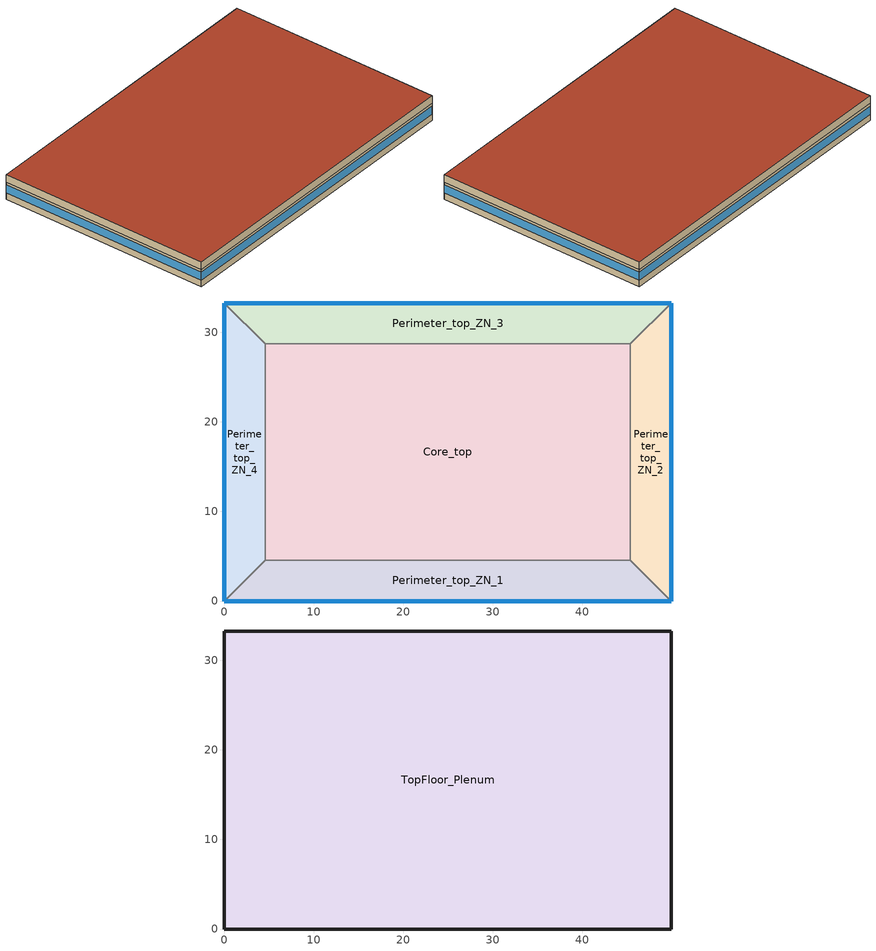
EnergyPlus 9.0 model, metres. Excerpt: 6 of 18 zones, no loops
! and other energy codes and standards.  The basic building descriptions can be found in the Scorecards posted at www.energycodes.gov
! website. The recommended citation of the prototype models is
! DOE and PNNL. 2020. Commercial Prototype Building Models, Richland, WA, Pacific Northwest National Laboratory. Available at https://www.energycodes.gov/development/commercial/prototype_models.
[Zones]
Perimeter_top_ZN_1
 floor to MidFloor_Plenum (int_slab_floor): 0,0 4.57,4.57 45.34,4.57 49.91,0 z7.92
 wall outside (nonres_ext_wall): 0,0 49.91,0 z7.92:10.67
 wall to Perimeter_top_ZN_2 (int_wall): 49.91,0 45.34,4.57 z7.92:10.67
 window (Window_U_0.62_SHGC_0.25): 0,0 49.91,0 z8.95:10.25
 ceiling to TopFloor_Plenum (DropCeiling): 0,0 49.91,0 45.34,4.57 4.57,4.57 z10.67
Perimeter_top_ZN_2
 floor to MidFloor_Plenum (int_slab_floor): 49.91,0 45.34,4.57 45.34,28.7 49.91,33.27 z7.92
 wall outside (nonres_ext_wall): 49.91,0 49.91,33.27 z7.92:10.67
 wall to Perimeter_top_ZN_3 (int_wall): 49.91,33.27 45.34,28.7 z7.92:10.67
 window (Window_U_0.62_SHGC_0.25): 49.91,0 49.91,33.27 z8.95:10.25
 ceiling to TopFloor_Plenum (DropCeiling): 49.91,0 49.91,33.27 45.34,28.7 45.34,4.57 z10.67
Perimeter_top_ZN_3
 floor to MidFloor_Plenum (int_slab_floor): 49.91,33.27 45.34,28.7 4.57,28.7 0,33.27 z7.92
 wall outside (nonres_ext_wall): 49.91,33.27 0,33.27 z7.92:10.67
 wall to Perimeter_top_ZN_4 (int_wall): 0,33.27 4.57,28.7 z7.92:10.67
 window (Window_U_0.62_SHGC_0.25): 49.91,33.27 0,33.27 z8.95:10.25
 ceiling to TopFloor_Plenum (DropCeiling): 49.91,33.27 0,33.27 4.57,28.7 45.34,28.7 z10.67
Perimeter_top_ZN_4
 floor to MidFloor_Plenum (int_slab_floor): 0,33.27 4.57,28.7 4.57,4.57 0,0 z7.92
 wall outside (nonres_ext_wall): 0,33.27 0,0 z7.92:10.67
 wall to Perimeter_top_ZN_1 (int_wall): 0,0 4.57,4.57 z7.92:10.67
 window (Window_U_0.62_SHGC_0.25): 0,33.27 0,0 z8.95:10.25
 ceiling to TopFloor_Plenum (DropCeiling): 0,33.27 0,0 4.57,4.57 4.57,28.7 z10.67
Core_top
 floor to MidFloor_Plenum (int_slab_floor): 45.34,28.7 45.34,4.57 4.57,4.57 4.57,28.7 z7.92
 wall to Perimeter_top_ZN_3 (int_wall): 45.34,28.7 4.57,28.7 z7.92:10.67
 wall to Perimeter_top_ZN_2 (int_wall): 45.34,4.57 45.34,28.7 z7.92:10.67
 wall to Perimeter_top_ZN_1 (int_wall): 4.57,4.57 45.34,4.57 z7.92:10.67
 wall to Perimeter_top_ZN_4 (int_wall): 4.57,28.7 4.57,4.57 z7.92:10.67
 ceiling to TopFloor_Plenum (DropCeiling): 45.34,4.57 45.34,28.7 4.57,28.7 4.57,4.57 z10.67
TopFloor_Plenum
 wall outside (nonres_ext_wall): 49.91,33.27 0,33.27 0,0 49.91,0 49.91,33.27 z10.67:11.89
 roof outside (nonres_roof): 49.91,0 49.91,33.27 0,33.27 0,0 z11.89
[Building]
OfficeMedium: North Axis {deg}=0; Terrain=City; Loads Convergence Tolerance Value=0.04; Temperature Convergence Tolerance Value {deltaC}=0.2; Solar Distribution=FullInteriorAndExterior; Maximum Number of Warmup Days=25; Minimum Number of Warmup Days=6
[Site:Location]
Site:Location=Atlanta-Hartsfield.Jackson.Intl.AP_GA_USA WMO=722190; Latitude {N+ S-}=33.64; Longitude {W- E+}=-84.43; Time Zone Relative to GMT {GMT+/-}=-5; Elevation {m}=313
[SizingPeriod:DesignDay] Day of Month=21; Dry-Bulb Temperature Range Modifier Type=DefaultMultipliers; Humidity Condition Type=Wetbulb; Barometric Pressure {Pa}=97621; Rain {Yes/No}=No; Snow on ground {Yes/No}=No; Daylight Savings Time Indicator=No
Name | Month | Day Type | Maximum Dry-Bulb Temperature {C} | Daily Dry-Bulb Temperature Range {C} | Wetbulb at Maximum Dry-Bulb {C} | Wind Speed {m/s} design conditions vs. traditional 6.71 m/s (15 mph) | Wind Direction {Degrees; N=0, S=180} | Solar Model Indicator | Clearness {0.0 to 1.1} | Wind Speed {m/s} design conditions vs. traditional 3.35 m/s (7mph) | ASHRAE Clear Sky Optical Depth for Beam Irradiance (taub) | ASHRAE Clear Sky Optical Depth for Diffuse Irradiance (taud)
Atlanta-Hartsfield.Jackson.Intl.AP_GA_USA Ann Htg 99.6% Condns DB | 1 | WinterDesignDay | -6.3 | 0 | -6.3 | 5.3 | 320 | ASHRAEClearSky | 0
Atlanta-Hartsfield.Jackson.Intl.AP_GA_USA Ann Clg .4% Condns DB=>MWB | 7 | SummerDesignDay | 34.4 | 9.5 | 23.5 |  | 300 | ASHRAETau |  | 4 | 0.556 | 1.779
[Site:WaterMainsTemperature]
Calculation Method=Correlation; Annual average outdoor air temperature {C}=16.6; Maximum difference in monthly average outdoor air temperatures {C}=22.5
[Site:GroundTemperature:FCfactorMethod]
January Ground Temperature {C}=16; February Ground Temperature {C}=11.9; March Ground Temperature {C}=7.7; April Ground Temperature {C}=4; May Ground Temperature {C}=7.9; June Ground Temperature {C}=13.8; July Ground Temperature {C}=17.2; August Ground Temperature {C}=20.8; September Ground Temperature {C}=24.8; October Ground Temperature {C}=26.1; November Ground Temperature {C}=26.5; December Ground Temperature {C}=22.5
[Material:NoMass]
CP02 CARPET PAD: VeryRough, 0.21648, 0.9, 0.7, 0.8
Nonres_Roof_Insulation: MediumSmooth, 3.4722, 0.9, 0.7, 0.7
Nonres_Exterior_Wall_Insulation: MediumSmooth, 1.71283, 0.9, 0.7, 0.7
[Construction]
InteriorFurnishings: Std Wood 6inch
DropCeiling: AC02 Acoustic Ceiling
int_wall: G01 13mm gypsum board, G01 13mm gypsum board
int_slab_floor: 100mm Normalweight concrete floor, CP02 CARPET PAD
nonres_roof: F13 Built-up roofing, Nonres_Roof_Insulation, F08 Metal surface
nonres_ext_wall: F07 25mm stucco, G01 16mm gypsum board, Nonres_Exterior_Wall_Insulation, G01 16mm gypsum board
Window_U_0.62_SHGC_0.25: Glazing Layer
[Material]
Name | Roughness | Thickness {m} | Conductivity {W/m-K} | Density {kg/m3} | Specific Heat {J/kg-K} | Thermal Absorptance | Solar Absorptance | Visible Absorptance | Absorptance:Thermal | Absorptance:Solar | Absorptance:Visible
Std Wood 6inch | MediumSmooth | 0.15 | 0.12 | 540 | 1210 | 0.9 | 0.7 | 0.7
AC02 Acoustic Ceiling | MediumSmooth | 0.0127 | 0.057 | 288 | 1339 | 0.9 | 0.7 | 0.2
F07 25mm stucco | Smooth | 0.0254 | 0.72 | 1856 | 840 | 0.9 | 0.7 | 0.7
F08 Metal surface | Smooth | 0.0008 | 45.28 | 7824 | 500
F13 Built-up roofing | Rough | 0.0095 | 0.16 | 1120 | 1460 |  |  |  | 0.9 | 0.7
G01 13mm gypsum board | Smooth | 0.0127 | 0.16 | 800 | 1090 |  |  |  | 0.9 | 0.7 | 0.5
G01 16mm gypsum board | MediumSmooth | 0.0159 | 0.16 | 800 | 1090
100mm Normalweight concrete floor | MediumRough | 0.1016 | 2.31 | 2322 | 832
[WindowMaterial:SimpleGlazingSystem]
Glazing Layer: U-Factor {W/m2-K}=3.52052; Solar Heat Gain Coefficient=0.25; Visible Transmittance=0.25
[Zone] Type=1; Multiplier=1; Volume {m3}=autocalculate; Floor Area {m2}=autocalculate
Name | Ceiling Height {m} | Part of Total Floor Area
TopFloor_Plenum | 1.2192 | No
Core_top; Perimeter_top_ZN_3; Perimeter_top_ZN_2; Perimeter_top_ZN_1; Perimeter_top_ZN_4 | 2.7432 | YES
[InternalMass] Construction=InteriorFurnishings
Name | Zone | Surface Area {m2}
Core_top_InternalMass_1 | Core_top | 1967.08
Perimeter_top_ZN_3_InternalMass_1 | Perimeter_top_ZN_3 | 414.675
Perimeter_top_ZN_2_InternalMass_1 | Perimeter_top_ZN_2 | 262.5073
Perimeter_top_ZN_1_InternalMass_1 | Perimeter_top_ZN_1 | 414.6723
Perimeter_top_ZN_4_InternalMass_1 | Perimeter_top_ZN_4 | 262.5056
[People] Number of People Schedule=BLDG_OCC_SCH_wo_SB; Number of People Calculation Method=Area/Person; Zone Floor Area per Person {m2/person}=18.5788; Fraction Radiant=0.3; Sensible Heat Fraction=AUTOCALCULATE; Activity Level Schedule=ACTIVITY_SCH; Enable ASHRAE 55 Comfort Warnings=No; Mean Radiant Temperature Calculation Type=ZoneAveraged; Work Efficiency Schedule=WORK_EFF_SCH; Clothing Insulation Calculation Method=ClothingInsulationSchedule; Clothing Insulation Schedule=CLOTHING_SCH; Air Velocity Schedule=AIR_VELO_SCH; Thermal Comfort Model 1 Type=FANGER
Name | Zone or ZoneList
Core_top | Core_top
Perimeter_top_ZN_3 | Perimeter_top_ZN_3
Perimeter_top_ZN_2 | Perimeter_top_ZN_2
Perimeter_top_ZN_1 | Perimeter_top_ZN_1
Perimeter_top_ZN_4 | Perimeter_top_ZN_4
[Lights] Schedule=BLDG_LIGHT_SCH; Design Level Calculation Method=Watts/Area; Watts per Zone Floor Area {W/m2}=10.7639; Return Air Fraction=0; Fraction Radiant=0.7; Fraction Visible=0.2; Fraction Replaceable=1; Return Air Fraction Calculated from Plenum Temperature=No
Name | Zone or ZoneList
Core_top_Lights | Core_top
Perimeter_top_ZN_3_Lights | Perimeter_top_ZN_3
Perimeter_top_ZN_2_Lights | Perimeter_top_ZN_2
Perimeter_top_ZN_1_Lights | Perimeter_top_ZN_1
Perimeter_top_ZN_4_Lights | Perimeter_top_ZN_4
[ElectricEquipment] Schedule=BLDG_EQUIP_SCH; Design Level Calculation Method=EquipmentLevel; Fraction Latent=0; Fraction Radiant=0.5; Fraction Lost=0
Name | Zone or ZoneList | Design Level {W}
Core_top_MiscPlug_Equip | Core_top | 7937.16
Perimeter_top_ZN_3_MiscPlug_Equip | Perimeter_top_ZN_3 | 1673.21
Perimeter_top_ZN_2_MiscPlug_Equip | Perimeter_top_ZN_2 | 1059.22
Perimeter_top_ZN_1_MiscPlug_Equip | Perimeter_top_ZN_1 | 1673.2
Perimeter_top_ZN_4_MiscPlug_Equip | Perimeter_top_ZN_4 | 1059.21
[Exterior:Lights]
Exterior_Lights: Schedule=Exterior_Lgt_ALWAYS_ON; Design Level {W}=7921.54; Control Option=AstronomicalClock
[ZoneInfiltration:DesignFlowRate] Schedule=INFIL_SCH_PNNL; Design Flow Rate Calculation Method=Flow/ExteriorArea; Design Flow Rate {m3/s}=0; Constant Term Coefficient=0; Temperature Term Coefficient=0; Velocity Term Coefficient=0.224; Velocity Squared Term Coefficient=0
Name | Zone or ZoneList | Flow per Exterior Surface Area {m3/s-m2}
Perimeter_top_ZN_3_Infiltration | Perimeter_top_ZN_3 | 0.00102413
Perimeter_top_ZN_2_Infiltration | Perimeter_top_ZN_2 | 0.00102413
Perimeter_top_ZN_1_Infiltration | Perimeter_top_ZN_1 | 0.00102413
Perimeter_top_ZN_4_Infiltration | Perimeter_top_ZN_4 | 0.00102413
TopFloor_Plenum_Infiltration | TopFloor_Plenum | 0.000111466
[AirLoopHVAC:ReturnPlenum]
TopFloor_Return_Plenum: Zone=TopFloor_Plenum
[Schedule:Compact]
Exterior_Lgt_ALWAYS_ON: Through: 12/31, For: AllDays, Until: 24:00, 1
BLDG_LIGHT_SCH: Through: 12/31, For: Weekdays, Until: 5:00, 0.05, Until: 6:00, 0.1, Until: 7:00, 0.101902, Until: 8:00, 0.305706, Until: 17:00, 0.917118, Until: 18:00, 0.50951, Until: 20:00, 0.305706, Until: 22:00, 0.203804, Until: 23:00, 0.101902, Until: 24:00, 0.050951, For: SummerDesignDay, Until: 24:00, 1, For: Saturday, Until: 6:00, 0.05, Until: 8:00, 0.101902, Until: 12:00, 0.305706, Until: 17:00, 0.152853, Until: 19:00, 0.050951, Until: 24:00, 0.05, For: WinterDesignDay, Until: 24:00, 0, For: Sunday Holidays AllOtherDays, Until: 6:00, 0.05, Until: 18:00, 0.050951, Until: 24:00, 0.05
BLDG_EQUIP_SCH: Through: 12/31, For: Weekdays, Until: 06:00, 0.4, Until: 08:00, 0.4, Until: 12:00, 0.9, Until: 13:00, 0.8, Until: 17:00, 0.9, Until: 18:00, 0.5, Until: 24:00, 0.4, For: SummerDesignDay, Until: 24:00, 1, For: Saturday, Until: 06:00, 0.3, Until: 08:00, 0.4, Until: 12:00, 0.5, Until: 17:00, 0.35, Until: 19:00, 0.3, Until: 24:00, 0.3, For: WinterDesignDay, Until: 24:00, 0, For: Sunday Holidays AllOtherDays, Until: 06:00, 0.3, Until: 18:00, 0.3, Until: 24:00, 0.3
BLDG_OCC_SCH_wo_SB: Through: 12/31, For: Weekdays, Until: 01:00, 0, Until: 02:00, 0, Until: 03:00, 0, Until: 04:00, 0, Until: 05:00, 0, Until: 06:00, 0, Until: 07:00, 0.1, Until: 08:00, 0.2, Until: 09:00, 0.95, Until: 10:00, 0.95, Until: 11:00, 0.975703, Until: 12:00, 0.95, Until: 13:00, 0.513528, Until: 14:00, 0.95, Until: 15:00, 0.975703, Until: 16:00, 0.95, Until: 17:00, 0.95, Until: 18:00, 0.3, Until: 19:00, 0.1, Until: 20:00, 0.1, Until: 21:00, 0.1, Until: 22:00, 0.1, Until: 23:00, 0.05, Until: 24:00, 0.05, For: Saturday, Until: 01:00, 0, Until: 02:00, 0, Until: 03:00, 0, Until: 04:00, 0, Until: 05:00, 0, Until: 06:00, 0, Until: 07:00, 0.1, Until: 08:00, 0.1, Until: 09:00, 0.3, Until: 10:00, 0.3, Until: 11:00, 0.308117, Until: 12:00, 0.3, Until: 13:00, 0.102706, Until: 14:00, 0.1, Until: 15:00, 0.102706, Until: 16:00, 0.1, Until: 17:00, 0.1, Until: 18:00, 0.05, Until: 19:00, 0.05, Until: 20:00, 0, Until: 21:00, 0, Until: 22:00, 0, Until: 23:00, 0, Until: 24:00, 0, For: SummerDesignDay, Until: 06:00, 1e-09, Until: 22:00, 1, Until: 24:00, 0.05, For: WinterDesignDay, Until: 24:00, 0, For:Sunday Holidays AllOtherDays, Until: 06:00, 0, Until: 18:00, 0.05, Until: 24:00, 0
ACTIVITY_SCH: Through: 12/31, For: AllDays, Until: 24:00, 120
WORK_EFF_SCH: Through: 12/31, For: AllDays, Until: 24:00, 0
AIR_VELO_SCH: Through: 12/31, For: AllDays, Until: 24:00, 0.2
CLOTHING_SCH: Through: 04/30, For: AllDays, Until: 24:00, 1, Through: 09/30, For: AllDays, Until: 24:00, 0.5, Through: 12/31, For: AllDays, Until: 24:00, 1
INFIL_SCH_PNNL: Through: 12/31, For: Weekdays SummerDesignDay, Until: 06:00, 1, Until: 22:00, 0.25, Until: 24:00, 1, For: Saturday WinterDesignDay, Until: 06:00, 1, Until: 18:00, 0.25, Until: 24:00, 1, For:Sunday Holidays AllOtherDays, Until: 24:00, 1
